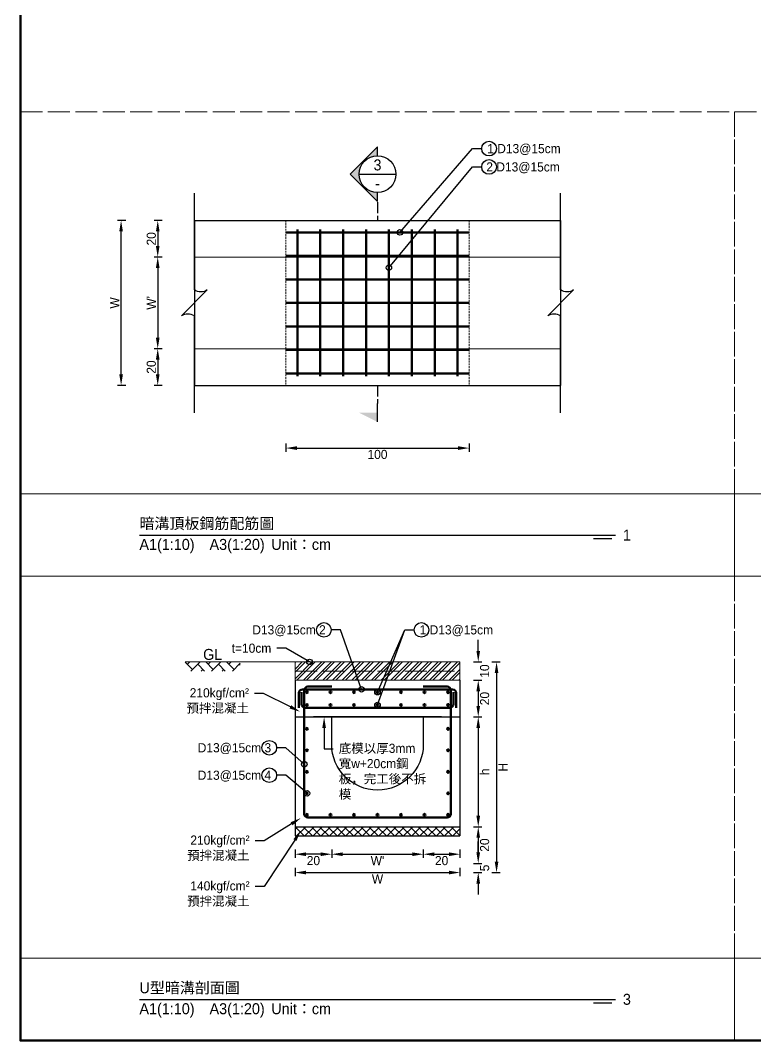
# Model space of a CAD drawing. Extents: x -3420 to 2030, y -3892 to 566.
# Drawn here: x -3420 to -3019, y -2528 to -1971 of the extents above; entities that cross this region are included whole.
import ezdxf
from ezdxf import colors
from ezdxf.entities.mleader import LeaderData, LeaderLine
from ezdxf.math import Vec2, Vec3

# ---------------------------------------------------------------- set-up
doc = ezdxf.new("R2010")
doc.units = 0
doc.header["$MEASUREMENT"] = 0
for name, pattern in [('ACAD_ISO02W100', [15, 12, -3]), ('DASHEDX2', [1.5, 1, -0.5]), ('HIDDEN', [0.375, 0.25, -0.125])]:
    doc.linetypes.add(name, pattern=pattern)
for name, color, linetype, lineweight in [('一、3.基本-變更', 1, 'Continuous', 50), ('二、1.繪圖-既有設施', 8, 'Continuous', 20), ('二、2.繪圖-施作項目', 181, 'Continuous', 30), ('二、4.繪圖-設計鋪面', 40, 'Continuous', 20), ('二、5.繪圖-鋼筋', 60, 'Continuous', 50), ('二、6.繪圖-其他施作項目', 35, 'Continuous', 30)]:
    doc.layers.add(name, color=color, linetype=linetype, lineweight=lineweight)
doc.layers.add('一、4.基本-隱藏', color=9, linetype='ACAD_ISO02W100', lineweight=20, plot=False)
doc.layers.add('三、3.文字-註解文字', color=2, linetype='Continuous')
doc.styles.add('次圖名(詳圖)', font='MS PGothic.ttf', dxfattribs={"height": 6})
doc.styles.add('註解文字(詳圖)', font='MS PGothic.ttf', dxfattribs={"height": 5})
doc.dimstyles.new('註解文字(詳圖)', dxfattribs={"dimtxt": 5, "dimasz": 6, "dimexe": 2, "dimexo": 5, "dimgap": 1, "dimtad": 2, "dimzin": 0, "dimdsep": 46, "dimtxsty": '註解文字(詳圖)', "dimcen": 0.1, "dimclrd": 144, "dimclre": 144, "dimclrt": 256, "dimadec": 0, "dimazin": 0, "dimtfac": 1, "dimtofl": 0, "dimtmove": 0, "dimatfit": 3, "dimfxlon": 1, "dimtolj": 1, "dimtzin": 0, "dimlwd": -1, "dimlwe": -1, "dimarcsym": 1})

# ---------------------------------------------------------------- blocks, each defined once
blk = doc.blocks.new('*D224')
at = {"layer": 'Defpoints', "color": 0, "transparency": 16777216}
for p in [(-3325.015, -2080.25), (-3345.015, -2100.25), (-3325.015, -2100.25)]:
    blk.add_point(p, dxfattribs=at)
at = {"layer": '三、3.文字-註解文字', "color": 144, "transparency": 16777216}
for p, q in [((-3342.515, -2080.25), (-3347.015, -2080.25)), ((-3345.015, -2086.25), (-3345.015, -2094.25)), ((-3342.515, -2100.25), (-3347.015, -2100.25))]:
    blk.add_line(p, q, dxfattribs=at)
for points in [[(-3346.015, -2086.25), (-3344.015, -2086.25), (-3345.015, -2080.25)], [(-3346.015, -2094.25), (-3344.015, -2094.25), (-3345.015, -2100.25)]]:
    blk.add_solid(points, dxfattribs=at)
at = {"layer": '三、3.文字-註解文字', "transparency": 16777216, "insert": (-3348.515, -2090.25), "char_height": 5, "attachment_point": 5, "rotation": 90, "style": '註解文字(詳圖)'}
blk.add_mtext('\\A1;20', dxfattribs=at)
blk = doc.blocks.new('*D225')
at = {"layer": 'Defpoints', "color": 0, "transparency": 16777216}
for p in [(-3325.015, -2100.25), (-3345.015, -2150.25), (-3325.015, -2150.25)]:
    blk.add_point(p, dxfattribs=at)
at = {"layer": '三、3.文字-註解文字', "color": 144, "transparency": 16777216}
for p, q in [((-3342.515, -2100.25), (-3347.015, -2100.25)), ((-3345.015, -2106.25), (-3345.015, -2144.25)), ((-3342.515, -2150.25), (-3347.015, -2150.25))]:
    blk.add_line(p, q, dxfattribs=at)
for points in [[(-3346.015, -2106.25), (-3344.015, -2106.25), (-3345.015, -2100.25)], [(-3346.015, -2144.25), (-3344.015, -2144.25), (-3345.015, -2150.25)]]:
    blk.add_solid(points, dxfattribs=at)
at = {"layer": '三、3.文字-註解文字', "transparency": 16777216, "insert": (-3348.515, -2125.25), "char_height": 5, "attachment_point": 5, "rotation": 90, "style": '註解文字(詳圖)'}
blk.add_mtext("\\A1;{\\fMS PGothic|b0|i0|c128|p34;W}'", dxfattribs=at)
blk = doc.blocks.new('*D226')
at = {"layer": 'Defpoints', "color": 0, "transparency": 16777216}
for p in [(-3325.015, -2150.25), (-3345.015, -2170.25), (-3325.015, -2170.25)]:
    blk.add_point(p, dxfattribs=at)
at = {"layer": '三、3.文字-註解文字', "color": 144, "transparency": 16777216}
for p, q in [((-3342.515, -2150.25), (-3347.015, -2150.25)), ((-3345.015, -2156.25), (-3345.015, -2164.25)), ((-3342.515, -2170.25), (-3347.015, -2170.25))]:
    blk.add_line(p, q, dxfattribs=at)
for points in [[(-3346.015, -2156.25), (-3344.015, -2156.25), (-3345.015, -2150.25)], [(-3346.015, -2164.25), (-3344.015, -2164.25), (-3345.015, -2170.25)]]:
    blk.add_solid(points, dxfattribs=at)
at = {"layer": '三、3.文字-註解文字', "transparency": 16777216, "insert": (-3348.515, -2160.25), "char_height": 5, "attachment_point": 5, "rotation": 90, "style": '註解文字(詳圖)'}
blk.add_mtext('\\A1;20', dxfattribs=at)
blk = doc.blocks.new('_Small')
at = {"color": 0, "linetype": 'ByBlock', "lineweight": -2}
blk.add_circle((0, 0), 0.25, dxfattribs=at)
blk = doc.blocks.new('*D227')
at = {"layer": 'Defpoints', "color": 0, "transparency": 16777216}
for p in [(-3275.015, -2170.25), (-3175.015, -2170.25), (-3175.015, -2204.5)]:
    blk.add_point(p, dxfattribs=at)
at = {"layer": '三、3.文字-註解文字', "color": 144, "transparency": 16777216}
for p, q in [((-3275.015, -2202), (-3275.015, -2206.5)), ((-3269.015, -2204.5), (-3181.015, -2204.5)), ((-3175.015, -2202), (-3175.015, -2206.5))]:
    blk.add_line(p, q, dxfattribs=at)
for points in [[(-3269.015, -2203.5), (-3269.015, -2205.5), (-3275.015, -2204.5)], [(-3181.015, -2203.5), (-3181.015, -2205.5), (-3175.015, -2204.5)]]:
    blk.add_solid(points, dxfattribs=at)
at = {"layer": '三、3.文字-註解文字', "transparency": 16777216, "insert": (-3225.015, -2208), "char_height": 5, "attachment_point": 5, "style": '註解文字(詳圖)'}
blk.add_mtext('\\A1;100', dxfattribs=at)
blk = doc.blocks.new('*D228')
at = {"layer": 'Defpoints', "color": 0, "transparency": 16777216}
for p in [(-3365.015, -2080.25), (-3325.015, -2080.25), (-3325.015, -2170.25)]:
    blk.add_point(p, dxfattribs=at)
at = {"layer": '三、3.文字-註解文字', "color": 144, "transparency": 16777216}
for p, q in [((-3362.515, -2080.25), (-3367.015, -2080.25)), ((-3365.015, -2164.25), (-3365.015, -2086.25)), ((-3362.515, -2170.25), (-3367.015, -2170.25))]:
    blk.add_line(p, q, dxfattribs=at)
for points in [[(-3366.015, -2086.25), (-3364.015, -2086.25), (-3365.015, -2080.25)], [(-3366.015, -2164.25), (-3364.015, -2164.25), (-3365.015, -2170.25)]]:
    blk.add_solid(points, dxfattribs=at)
at = {"layer": '三、3.文字-註解文字', "transparency": 16777216, "insert": (-3368.515, -2125.25), "char_height": 5, "attachment_point": 5, "rotation": 90, "style": '註解文字(詳圖)'}
blk.add_mtext('\\A1;W', dxfattribs=at)
blk = doc.blocks.new('*D229')
at = {"layer": 'Defpoints', "color": 0, "transparency": 16777216}
for p in [(-3180, -2321.25), (-3180, -2331.25), (-3170, -2331.25)]:
    blk.add_point(p, dxfattribs=at)
at = {"layer": '三、3.文字-註解文字', "color": 144, "transparency": 16777216}
for p, q in [((-3170, -2315.25), (-3170, -2309.25)), ((-3172.5, -2321.25), (-3168, -2321.25)), ((-3172.5, -2331.25), (-3168, -2331.25)), ((-3170, -2337.25), (-3170, -2343.25))]:
    blk.add_line(p, q, dxfattribs=at)
for points in [[(-3171, -2315.25), (-3169, -2315.25), (-3170, -2321.25)], [(-3171, -2337.25), (-3169, -2337.25), (-3170, -2331.25)]]:
    blk.add_solid(points, dxfattribs=at)
at = {"layer": '三、3.文字-註解文字', "transparency": 16777216, "insert": (-3166.5, -2326.25), "char_height": 5, "attachment_point": 5, "rotation": 90, "style": '註解文字(詳圖)'}
blk.add_mtext('\\A1;10', dxfattribs=at)
blk = doc.blocks.new('*D230')
at = {"layer": 'Defpoints', "color": 0, "transparency": 16777216}
for p in [(-3180, -2331.25), (-3180, -2351.25), (-3170, -2351.25)]:
    blk.add_point(p, dxfattribs=at)
at = {"layer": '三、3.文字-註解文字', "color": 144, "transparency": 16777216}
for p, q in [((-3172.5, -2331.25), (-3168, -2331.25)), ((-3170, -2337.25), (-3170, -2345.25)), ((-3172.5, -2351.25), (-3168, -2351.25))]:
    blk.add_line(p, q, dxfattribs=at)
for points in [[(-3171, -2337.25), (-3169, -2337.25), (-3170, -2331.25)], [(-3171, -2345.25), (-3169, -2345.25), (-3170, -2351.25)]]:
    blk.add_solid(points, dxfattribs=at)
at = {"layer": '三、3.文字-註解文字', "transparency": 16777216, "insert": (-3166.5, -2341.25), "char_height": 5, "attachment_point": 5, "rotation": 90, "style": '註解文字(詳圖)'}
blk.add_mtext('\\A1;20', dxfattribs=at)
blk = doc.blocks.new('*D231')
at = {"layer": 'Defpoints', "color": 0, "transparency": 16777216}
for p in [(-3180, -2351.25), (-3225, -2411.25), (-3170, -2411.25)]:
    blk.add_point(p, dxfattribs=at)
at = {"layer": '三、3.文字-註解文字', "color": 144, "transparency": 16777216}
for p, q in [((-3172.5, -2351.25), (-3168, -2351.25)), ((-3170, -2357.25), (-3170, -2405.25)), ((-3172.5, -2411.25), (-3168, -2411.25))]:
    blk.add_line(p, q, dxfattribs=at)
for points in [[(-3171, -2357.25), (-3169, -2357.25), (-3170, -2351.25)], [(-3171, -2405.25), (-3169, -2405.25), (-3170, -2411.25)]]:
    blk.add_solid(points, dxfattribs=at)
at = {"layer": '三、3.文字-註解文字', "transparency": 16777216, "insert": (-3166.5, -2381.25), "char_height": 5, "attachment_point": 5, "rotation": 90, "style": '註解文字(詳圖)'}
blk.add_mtext('\\A1;h', dxfattribs=at)
blk = doc.blocks.new('*D232')
at = {"layer": 'Defpoints', "color": 0, "transparency": 16777216}
for p in [(-3225, -2411.25), (-3180, -2431.25), (-3170, -2431.25)]:
    blk.add_point(p, dxfattribs=at)
at = {"layer": '三、3.文字-註解文字', "color": 144, "transparency": 16777216}
for p, q in [((-3172.5, -2411.25), (-3168, -2411.25)), ((-3170, -2417.25), (-3170, -2425.25)), ((-3172.5, -2431.25), (-3168, -2431.25))]:
    blk.add_line(p, q, dxfattribs=at)
for points in [[(-3171, -2417.25), (-3169, -2417.25), (-3170, -2411.25)], [(-3171, -2425.25), (-3169, -2425.25), (-3170, -2431.25)]]:
    blk.add_solid(points, dxfattribs=at)
at = {"layer": '三、3.文字-註解文字', "transparency": 16777216, "insert": (-3166.5, -2421.25), "char_height": 5, "attachment_point": 5, "rotation": 90, "style": '註解文字(詳圖)'}
blk.add_mtext('\\A1;20', dxfattribs=at)
blk = doc.blocks.new('*D233')
at = {"layer": 'Defpoints', "color": 0, "transparency": 16777216}
for p in [(-3180, -2431.25), (-3180, -2436.25), (-3170, -2436.25)]:
    blk.add_point(p, dxfattribs=at)
at = {"layer": '三、3.文字-註解文字', "color": 144, "transparency": 16777216}
for p, q in [((-3170, -2425.25), (-3170, -2419.25)), ((-3172.5, -2431.25), (-3168, -2431.25)), ((-3172.5, -2436.25), (-3168, -2436.25)), ((-3170, -2442.25), (-3170, -2448.25))]:
    blk.add_line(p, q, dxfattribs=at)
for points in [[(-3171, -2425.25), (-3169, -2425.25), (-3170, -2431.25)], [(-3171, -2442.25), (-3169, -2442.25), (-3170, -2436.25)]]:
    blk.add_solid(points, dxfattribs=at)
at = {"layer": '三、3.文字-註解文字', "transparency": 16777216, "insert": (-3166.5, -2433.75), "char_height": 5, "attachment_point": 5, "rotation": 90, "style": '註解文字(詳圖)'}
blk.add_mtext('\\A1;5', dxfattribs=at)
blk = doc.blocks.new('*D234')
at = {"layer": 'Defpoints', "color": 0, "transparency": 16777216}
for p in [(-3180, -2321.25), (-3180, -2436.25), (-3160, -2436.25)]:
    blk.add_point(p, dxfattribs=at)
at = {"layer": '三、3.文字-註解文字', "color": 144, "transparency": 16777216}
for p, q in [((-3162.5, -2321.25), (-3158, -2321.25)), ((-3160, -2327.25), (-3160, -2430.25)), ((-3162.5, -2436.25), (-3158, -2436.25))]:
    blk.add_line(p, q, dxfattribs=at)
for points in [[(-3161, -2327.25), (-3159, -2327.25), (-3160, -2321.25)], [(-3161, -2430.25), (-3159, -2430.25), (-3160, -2436.25)]]:
    blk.add_solid(points, dxfattribs=at)
at = {"layer": '三、3.文字-註解文字', "transparency": 16777216, "insert": (-3156.5, -2378.75), "char_height": 5, "attachment_point": 5, "rotation": 90, "style": '註解文字(詳圖)'}
blk.add_mtext('\\A1;H', dxfattribs=at)
blk = doc.blocks.new('*D220')
at = {"layer": 'Defpoints', "color": 0, "transparency": 16777216}
for p in [(-3270, -2351.25), (-3250, -2351.25), (-3270, -2426.25)]:
    blk.add_point(p, dxfattribs=at)
at = {"layer": '三、3.文字-註解文字', "color": 144, "transparency": 16777216}
for p, q in [((-3270, -2423.75), (-3270, -2428.25)), ((-3256, -2426.25), (-3264, -2426.25)), ((-3250, -2423.75), (-3250, -2428.25))]:
    blk.add_line(p, q, dxfattribs=at)
for points in [[(-3264, -2425.25), (-3264, -2427.25), (-3270, -2426.25)], [(-3256, -2425.25), (-3256, -2427.25), (-3250, -2426.25)]]:
    blk.add_solid(points, dxfattribs=at)
at = {"layer": '三、3.文字-註解文字', "transparency": 16777216, "insert": (-3260, -2429.75), "char_height": 5, "attachment_point": 5, "style": '註解文字(詳圖)'}
blk.add_mtext('\\A1;20', dxfattribs=at)
blk = doc.blocks.new('*D221')
at = {"layer": 'Defpoints', "color": 0, "transparency": 16777216}
for p in [(-3250, -2351.25), (-3200, -2351.25), (-3200, -2426.25)]:
    blk.add_point(p, dxfattribs=at)
at = {"layer": '三、3.文字-註解文字', "color": 144, "transparency": 16777216}
for p, q in [((-3250, -2423.75), (-3250, -2428.25)), ((-3244, -2426.25), (-3206, -2426.25)), ((-3200, -2423.75), (-3200, -2428.25))]:
    blk.add_line(p, q, dxfattribs=at)
for points in [[(-3244, -2425.25), (-3244, -2427.25), (-3250, -2426.25)], [(-3206, -2425.25), (-3206, -2427.25), (-3200, -2426.25)]]:
    blk.add_solid(points, dxfattribs=at)
at = {"layer": '三、3.文字-註解文字', "transparency": 16777216, "insert": (-3225, -2429.75), "char_height": 5, "attachment_point": 5, "style": '註解文字(詳圖)'}
blk.add_mtext("\\A1;W'", dxfattribs=at)
blk = doc.blocks.new('*D222')
at = {"layer": 'Defpoints', "color": 0, "transparency": 16777216}
for p in [(-3200, -2351.25), (-3180, -2351.25), (-3180, -2426.25)]:
    blk.add_point(p, dxfattribs=at)
at = {"layer": '三、3.文字-註解文字', "color": 144, "transparency": 16777216}
for p, q in [((-3200, -2423.75), (-3200, -2428.25)), ((-3194, -2426.25), (-3186, -2426.25)), ((-3180, -2423.75), (-3180, -2428.25))]:
    blk.add_line(p, q, dxfattribs=at)
for points in [[(-3194, -2425.25), (-3194, -2427.25), (-3200, -2426.25)], [(-3186, -2425.25), (-3186, -2427.25), (-3180, -2426.25)]]:
    blk.add_solid(points, dxfattribs=at)
at = {"layer": '三、3.文字-註解文字', "transparency": 16777216, "insert": (-3190, -2429.75), "char_height": 5, "attachment_point": 5, "style": '註解文字(詳圖)'}
blk.add_mtext('\\A1;20', dxfattribs=at)
blk = doc.blocks.new('*D223')
at = {"layer": 'Defpoints', "color": 0, "transparency": 16777216}
for p in [(-3270, -2416.25), (-3180, -2416.25), (-3180, -2436.25)]:
    blk.add_point(p, dxfattribs=at)
at = {"layer": '三、3.文字-註解文字', "color": 144, "transparency": 16777216}
for p, q in [((-3270, -2433.75), (-3270, -2438.25)), ((-3180, -2433.75), (-3180, -2438.25)), ((-3264, -2436.25), (-3186, -2436.25))]:
    blk.add_line(p, q, dxfattribs=at)
for points in [[(-3264, -2435.25), (-3264, -2437.25), (-3270, -2436.25)], [(-3186, -2435.25), (-3186, -2437.25), (-3180, -2436.25)]]:
    blk.add_solid(points, dxfattribs=at)
at = {"layer": '三、3.文字-註解文字', "transparency": 16777216, "insert": (-3225, -2439.75), "char_height": 5, "attachment_point": 5, "style": '註解文字(詳圖)'}
blk.add_mtext('\\A1;W', dxfattribs=at)

msp = doc.modelspace()

# ---------------------------------------------------------------- hatches: boundary and pattern name
at = {"layer": '三、3.文字-註解文字'}
h = msp.add_hatch(color=256, dxfattribs=at)
h.dxf.hatch_style = 1
h.paths.add_polyline_path([(-3225.015, -2039.943), (-3240.015, -2054.943), (-3225.015, -2069.943), (-3225.015, -2064.943, -0.4142136), (-3235.015, -2054.943, -0.4142136), (-3225.015, -2044.943)])
h = msp.add_hatch(color=256, dxfattribs=at)
h.dxf.hatch_style = 1
h.paths.add_polyline_path([(-3235.015, -2185.25), (-3225.015, -2190.25), (-3225.015, -2185.25)])
at = {"layer": '二、2.繪圖-施作項目'}
h = msp.add_hatch(dxfattribs=at)
h.set_pattern_fill('ANSI37', color=256)
h.set_pattern_definition([(45, (-2431.9625, -2077.4498), (-2.245064, 2.245064), []), (135, (-2431.9625, -2077.4498), (-2.245064, -2.245064), [])])
h.paths.add_polyline_path([(-3180, -2416.25), (-3180, -2411.25), (-3270, -2411.25), (-3270, -2416.25)])
at = {"layer": '二、4.繪圖-設計鋪面'}
h = msp.add_hatch(dxfattribs=at)
h.set_pattern_fill('AR-HBONE', color=256)
h.set_pattern_definition([(45, (-2650, -2051), (0, 5.656854), [12, -4]), (135, (-2647.1716, -2048.1716), (4e-16, 5.656854), [12, -4])])
h.paths.add_polyline_path([(-3300, -2321.25), (-3330, -2321.25), (-3330, -2326.25), (-3300, -2326.25)])
h = msp.add_hatch(dxfattribs=at)
h.set_pattern_fill('ANSI32', color=256, scale=10)
h.set_pattern_definition([(45, (-5399.2814, -2078.5645), (-2.6516504, 2.6516504), []), (45, (-5397.5136, -2078.5645), (-2.6516504, 2.6516504), [])])
h.paths.add_polyline_path([(-3180, -2321.25), (-3270, -2321.25), (-3270, -2326.25), (-3180, -2326.25)])
h.paths.add_polyline_path([(-3180, -2326.25), (-3270, -2326.25), (-3270, -2331.25), (-3180, -2331.25)])
at = {"layer": '二、5.繪圖-鋼筋'}
h = msp.add_hatch(color=256, dxfattribs=at)
h.dxf.hatch_style = 1
h.paths.add_polyline_path([(-3263, -2337.75, 1), (-3264, -2337.75, 1)])
h = msp.add_hatch(color=256, dxfattribs=at)
h.dxf.hatch_style = 1
h.paths.add_polyline_path([(-3250.17, -2337.75, 1), (-3251.17, -2337.75, 1)])
h = msp.add_hatch(color=256, dxfattribs=at)
h.dxf.hatch_style = 1
h.paths.add_polyline_path([(-3237.34, -2337.75, 1), (-3238.34, -2337.75, 1)])
h = msp.add_hatch(color=256, dxfattribs=at)
h.dxf.hatch_style = 1
h.paths.add_polyline_path([(-3224.5, -2337.75, 1), (-3225.5, -2337.75, 1)])
h = msp.add_hatch(color=256, dxfattribs=at)
h.dxf.hatch_style = 1
h.paths.add_polyline_path([(-3211.68, -2337.75, 1), (-3212.68, -2337.75, 1)])
h = msp.add_hatch(color=256, dxfattribs=at)
h.dxf.hatch_style = 1
h.paths.add_polyline_path([(-3198.85, -2337.75, 1), (-3199.85, -2337.75, 1)])
h = msp.add_hatch(color=256, dxfattribs=at)
h.dxf.hatch_style = 1
h.paths.add_polyline_path([(-3186, -2337.75, 1), (-3187, -2337.75, 1)])
h = msp.add_hatch(color=256, dxfattribs=at)
h.dxf.hatch_style = 1
h.paths.add_polyline_path([(-3263, -2344.75, 1), (-3264, -2344.75, 1)])
h = msp.add_hatch(color=256, dxfattribs=at)
h.dxf.hatch_style = 1
h.paths.add_polyline_path([(-3250.17, -2344.75, 1), (-3251.17, -2344.75, 1)])
h = msp.add_hatch(color=256, dxfattribs=at)
h.dxf.hatch_style = 1
h.paths.add_polyline_path([(-3237.34, -2344.75, 1), (-3238.34, -2344.75, 1)])
h = msp.add_hatch(color=256, dxfattribs=at)
h.dxf.hatch_style = 1
h.paths.add_polyline_path([(-3224.5, -2344.75, 1), (-3225.5, -2344.75, 1)])
h = msp.add_hatch(color=256, dxfattribs=at)
h.dxf.hatch_style = 1
h.paths.add_polyline_path([(-3211.68, -2344.75, 1), (-3212.68, -2344.75, 1)])
h = msp.add_hatch(color=256, dxfattribs=at)
h.dxf.hatch_style = 1
h.paths.add_polyline_path([(-3198.85, -2344.75, 1), (-3199.85, -2344.75, 1)])
h = msp.add_hatch(color=256, dxfattribs=at)
h.dxf.hatch_style = 1
h.paths.add_polyline_path([(-3186, -2344.75, 1), (-3187, -2344.75, 1)])
h = msp.add_hatch(color=256, dxfattribs=at)
h.dxf.hatch_style = 1
h.paths.add_polyline_path([(-3263, -2357.75, 1), (-3264, -2357.75, 1)])
h = msp.add_hatch(color=256, dxfattribs=at)
h.dxf.hatch_style = 1
h.paths.add_polyline_path([(-3186, -2357.75, 1), (-3187, -2357.75, 1)])
h = msp.add_hatch(color=256, dxfattribs=at)
h.dxf.hatch_style = 1
h.paths.add_polyline_path([(-3263, -2369.5, 1), (-3264, -2369.5, 1)])
h = msp.add_hatch(color=256, dxfattribs=at)
h.dxf.hatch_style = 1
h.paths.add_polyline_path([(-3186, -2369.5, 1), (-3187, -2369.5, 1)])
h = msp.add_hatch(color=256, dxfattribs=at)
h.dxf.hatch_style = 1
h.paths.add_polyline_path([(-3263, -2381.25, 1), (-3264, -2381.25, 1)])
h = msp.add_hatch(color=256, dxfattribs=at)
h.dxf.hatch_style = 1
h.paths.add_polyline_path([(-3186, -2381.25, 1), (-3187, -2381.25, 1)])
h = msp.add_hatch(color=256, dxfattribs=at)
h.dxf.hatch_style = 1
h.paths.add_polyline_path([(-3263, -2393, 1), (-3264, -2393, 1)])
h = msp.add_hatch(color=256, dxfattribs=at)
h.dxf.hatch_style = 1
h.paths.add_polyline_path([(-3186, -2393, 1), (-3187, -2393, 1)])
h = msp.add_hatch(color=256, dxfattribs=at)
h.dxf.hatch_style = 1
h.paths.add_polyline_path([(-3263, -2404.75, 1), (-3264, -2404.75, 1)])
h = msp.add_hatch(color=256, dxfattribs=at)
h.dxf.hatch_style = 1
h.paths.add_polyline_path([(-3250.17, -2404.75, 1), (-3251.17, -2404.75, 1)])
h = msp.add_hatch(color=256, dxfattribs=at)
h.dxf.hatch_style = 1
h.paths.add_polyline_path([(-3237.34, -2404.75, 1), (-3238.34, -2404.75, 1)])
h = msp.add_hatch(color=256, dxfattribs=at)
h.dxf.hatch_style = 1
h.paths.add_polyline_path([(-3224.5, -2404.75, 1), (-3225.5, -2404.75, 1)])
h = msp.add_hatch(color=256, dxfattribs=at)
h.dxf.hatch_style = 1
h.paths.add_polyline_path([(-3211.68, -2404.75, 1), (-3212.68, -2404.75, 1)])
h = msp.add_hatch(color=256, dxfattribs=at)
h.dxf.hatch_style = 1
h.paths.add_polyline_path([(-3198.85, -2404.75, 1), (-3199.85, -2404.75, 1)])
h = msp.add_hatch(color=256, dxfattribs=at)
h.dxf.hatch_style = 1
h.paths.add_polyline_path([(-3186, -2404.75, 1), (-3187, -2404.75, 1)])

# ---------------------------------------------------------------- linework, layer by layer
at = {"layer": '一、3.基本-變更'}
msp.add_lwpolyline([(-3420, -1414), (0, -1414), (0, -2528), (-3420, -2528)], close=True, dxfattribs=at)
at = {"layer": '一、4.基本-隱藏'}
for points in [[(-3420, -2021), (-2640, -2021), (-2640, -2528), (-3420, -2528)], [(-3420, -2021), (-3030, -2021), (-3030, -2229.5), (-3420, -2229.5)], [(-3030, -2021), (-2730, -2021), (-2730, -2229.5), (-3030, -2229.5)], [(-3420, -2229.5), (-3030, -2229.5), (-3030, -2274.5), (-3420, -2274.5)], [(-3030, -2229.5), (-2730, -2229.5), (-2730, -2274.5), (-3030, -2274.5)], [(-3420, -2274.5), (-3030, -2274.5), (-3030, -2483), (-3420, -2483)], [(-3030, -2274.5), (-2730, -2274.5), (-2730, -2483), (-3030, -2483)], [(-3420, -2483), (-3030, -2483), (-3030, -2528), (-3420, -2528)], [(-3030, -2483), (-2730, -2483), (-2730, -2528), (-3030, -2528)]]:
    msp.add_lwpolyline(points, close=True, dxfattribs=at)
msp.add_lwpolyline([(-3420, -2528), (-2640, -2528)], dxfattribs=at)
at = {"layer": '三、3.文字-註解文字'}
for points in [[(-3225.015, -2044.943), (-3225.015, -2039.943), (-3240.015, -2054.943), (-3225.015, -2069.943), (-3225.015, -2064.943)], [(-3235.015, -2054.943), (-3215.015, -2054.943)], [(-3225.015, -2190.25), (-3225.015, -2180.25)], [(-3355, -2252), (-3095, -2252)], [(-3097, -2254), (-3107, -2254)], [(-3355, -2505.5), (-3095, -2505.5)], [(-3097, -2507.5), (-3107, -2507.5)]]:
    msp.add_lwpolyline(points, dxfattribs=at)
for points in [[(-3325.015, -2185.25), (-3325.015, -2132.321, 0.2828427), (-3332.086, -2132.321), (-3317.944, -2118.179, -0.2828427), (-3325.015, -2118.179), (-3325.015, -2065.25)], [(-3125.015, -2185.25), (-3125.015, -2132.321, 0.2828427), (-3132.086, -2132.321), (-3117.944, -2118.179, -0.2828427), (-3125.015, -2118.179), (-3125.015, -2065.25)]]:
    msp.add_lwpolyline(points, format="xyb", dxfattribs=at)
at = {"layer": '三、3.文字-註解文字', "linetype": 'ACAD_ISO02W100', "ltscale": 0.5}
for points in [[(-3225.015, -2070.25), (-3225.015, -2080.25)], [(-3225.015, -2170.25), (-3225.015, -2180.25)]]:
    msp.add_lwpolyline(points, dxfattribs=at)
at = {"layer": '三、3.文字-註解文字'}
for centre, radius in [((-3164.085, -2041), 4), ((-3225.015, -2054.943), 10), ((-3164.085, -2051), 4), ((-3254.282, -2303.75), 4), ((-3201, -2303.75), 4), ((-3284.082, -2368.125), 4), ((-3284.082, -2383.125), 4)]:
    msp.add_circle(centre, radius, dxfattribs=at)
at = {"layer": '二、1.繪圖-既有設施', "linetype": 'DASHEDX2'}
for points in [[(-3275.015, -2080.25), (-3275.015, -2170.25)], [(-3175.015, -2080.25), (-3175.015, -2170.25)]]:
    msp.add_lwpolyline(points, dxfattribs=at)
at = {"layer": '二、1.繪圖-既有設施', "linetype": 'HIDDEN'}
for points in [[(-3325.015, -2100.25), (-3125.015, -2100.25)], [(-3325.015, -2150.25), (-3125.015, -2150.25)]]:
    msp.add_lwpolyline(points, dxfattribs=at)
at = {"layer": '二、2.繪圖-施作項目'}
for points in [[(-3325.015, -2080.25), (-3125.015, -2080.25)], [(-3325.015, -2080.25), (-3325.015, -2170.25)], [(-3125.015, -2080.25), (-3125.015, -2170.25)], [(-3325.015, -2170.25), (-3125.015, -2170.25)], [(-3270, -2331.25), (-3270, -2351.25)], [(-3180, -2331.25), (-3180, -2351.25)], [(-3270, -2351.25), (-3180, -2351.25)], [(-3270, -2351.25), (-3180, -2351.25)], [(-3270, -2351.25), (-3270, -2416.25)], [(-3180, -2351.25), (-3180, -2416.25)], [(-3270, -2411.25), (-3180, -2411.25)], [(-3270, -2416.25), (-3180, -2416.25)]]:
    msp.add_lwpolyline(points, dxfattribs=at)
msp.add_lwpolyline([(-3200, -2351.25), (-3200, -2366.25, -1), (-3250, -2366.25), (-3250, -2351.25)], format="xyb", dxfattribs=at)
at = {"layer": '二、4.繪圖-設計鋪面'}
for points in [[(-3270, -2321.25), (-3330, -2321.25)], [(-3270, -2321.25), (-3180, -2321.25)], [(-3270, -2321.25), (-3270, -2331.25)], [(-3180, -2321.25), (-3180, -2331.25)], [(-3270, -2331.25), (-3180, -2331.25)]]:
    msp.add_lwpolyline(points, dxfattribs=at)
at = {"layer": '二、4.繪圖-設計鋪面', "linetype": 'ACAD_ISO02W100'}
msp.add_lwpolyline([(-3270, -2326.25), (-3180, -2326.25)], dxfattribs=at)
at = {"layer": '二、5.繪圖-鋼筋'}
for points in [[(-3275.015, -2086.75), (-3175.015, -2086.75)], [(-3268.78, -2085.25), (-3268.78, -2165.25)], [(-3256.28, -2085.25), (-3256.28, -2165.25)], [(-3243.78, -2085.25), (-3243.78, -2165.25)], [(-3231.28, -2085.25), (-3231.28, -2165.25)], [(-3218.78, -2085.25), (-3218.78, -2165.25)], [(-3206.28, -2085.25), (-3206.28, -2165.25)], [(-3193.78, -2085.25), (-3193.78, -2165.25)], [(-3181.28, -2085.25), (-3181.28, -2165.25)], [(-3275.015, -2099.6), (-3175.015, -2099.6)], [(-3275.015, -2112.43), (-3175.015, -2112.43)], [(-3275.015, -2125.26), (-3175.015, -2125.26)], [(-3275.015, -2138.09), (-3175.015, -2138.09)], [(-3275.015, -2150.92), (-3175.015, -2150.92)], [(-3275.015, -2163.75), (-3175.015, -2163.75)]]:
    msp.add_lwpolyline(points, dxfattribs=at)
for points in [[(-3268, -2346.25), (-3268, -2338.25, -0.4142136), (-3266, -2336.25), (-3184, -2336.25, -0.4142136), (-3182, -2338.25), (-3182, -2346.25)], [(-3266.5, -2337.75), (-3266.5, -2344.25, 0.4142136), (-3264.5, -2346.25), (-3185.5, -2346.25, 0.4142136), (-3183.5, -2344.25), (-3183.5, -2337.75)], [(-3265, -2351.25), (-3265, -2336.75, -0.4142136), (-3263, -2334.75), (-3250, -2334.75)], [(-3200, -2334.75), (-3187, -2334.75, -0.4142136), (-3185, -2336.75), (-3185, -2351.25)], [(-3185, -2351.25), (-3185, -2404.25, -0.4142136), (-3187, -2406.25), (-3263, -2406.25, -0.4142136), (-3265, -2404.25), (-3265, -2351.25)]]:
    msp.add_lwpolyline(points, format="xyb", dxfattribs=at)
for centre in [(-3263.5, -2337.75), (-3250.67, -2337.75), (-3237.84, -2337.75), (-3225, -2337.75), (-3212.18, -2337.75), (-3199.35, -2337.75), (-3186.5, -2337.75), (-3263.5, -2344.75), (-3250.67, -2344.75), (-3237.84, -2344.75), (-3225, -2344.75), (-3212.18, -2344.75), (-3199.35, -2344.75), (-3186.5, -2344.75), (-3263.5, -2357.75), (-3186.5, -2357.75), (-3263.5, -2369.5), (-3186.5, -2369.5), (-3263.5, -2381.25), (-3186.5, -2381.25), (-3263.5, -2393), (-3186.5, -2393), (-3263.5, -2404.75), (-3250.67, -2404.75), (-3237.84, -2404.75), (-3225, -2404.75), (-3212.18, -2404.75), (-3199.35, -2404.75), (-3186.5, -2404.75)]:
    msp.add_circle(centre, 0.5, dxfattribs=at)
at = {"layer": '二、6.繪圖-其他施作項目', "const_width": 1}
msp.add_lwpolyline([(-3260, -2351.25), (-3190, -2351.25)], dxfattribs=at)

# ---------------------------------------------------------------- texts
at = {"layer": '三、3.文字-註解文字', "char_height": 6}
for s, width, gutter_width, insert, attachment_point, style in [('3', 6.60394, 25, (-3225.015, -2049.943), 5, '註解文字(詳圖)'), ('-', 6.60394, 25, (-3225.015, -2059.943), 5, '註解文字(詳圖)'), ('暗{\\fMS PGothic|b0|i0|c128|p34;溝頂板鋼筋配筋圖}', 80.77209, 15, (-3355, -2246), 4, '次圖名(詳圖)'), ('1', 3, 15, (-3091, -2252), 4, '次圖名(詳圖)'), ('A1(1:10)\u3000A3(1:20){\\fMS PGothic|b0|i0|c128|p34;^IUnit：cm}', 136.03259, 15, (-3355, -2258), 4, '次圖名(詳圖)'), ('U型{\\fMS PGothic|b0|i0|c128|p34;暗溝剖面圖}', 134.12151, 15, (-3355, -2499.5), 4, '次圖名(詳圖)'), ('3', 3, 15, (-3091, -2505.5), 4, '次圖名(詳圖)'), ('A1(1:10)\u3000A3(1:20){\\fMS PGothic|b0|i0|c128|p34;^IUnit：cm}', 136.03259, 15, (-3355, -2511.5), 4, '次圖名(詳圖)')]:
    msp.add_mtext_dynamic_manual_height_columns(s, width=width, gutter_width=gutter_width, heights=[0], dxfattribs=dict(at, insert=insert, attachment_point=attachment_point, style=style))
at = {"layer": '二、4.繪圖-設計鋪面', "insert": (-3315, -2320.25), "char_height": 6, "attachment_point": 8, "style": '註解文字(詳圖)'}
msp.add_mtext_dynamic_manual_height_columns('{\\fMS PGothic|b0|i0|c128|p34;GL}', width=10.17412, gutter_width=30, heights=[0], dxfattribs=at)

# ---------------------------------------------------------------- dimensions: what is measured, and where the dimension line sits
at = {"layer": '三、3.文字-註解文字'}
for base, p1, p2, text, picture, middle in [((-3365.015, -2080.25), (-3325.015, -2170.25), (-3325.015, -2080.25), 'W', '*D228', (-3368.515, -2125.25)), ((-3345.015, -2100.25), (-3325.015, -2080.25), (-3325.015, -2100.25), '20', '*D224', (-3348.515, -2090.25)), ((-3345.015, -2150.25), (-3325.015, -2100.25), (-3325.015, -2150.25), "{\\fMS PGothic|b0|i0|c128|p34;W}'", '*D225', (-3348.515, -2125.25)), ((-3345.015, -2170.25), (-3325.015, -2150.25), (-3325.015, -2170.25), '20', '*D226', (-3348.515, -2160.25)), ((-3170, -2331.25), (-3180, -2321.25), (-3180, -2331.25), '10', '*D229', (-3166.5, -2326.25)), ((-3160, -2436.25), (-3180, -2321.25), (-3180, -2436.25), 'H', '*D234', (-3156.5, -2378.75)), ((-3170, -2351.25), (-3180, -2331.25), (-3180, -2351.25), '20', '*D230', (-3166.5, -2341.25)), ((-3170, -2411.25), (-3180, -2351.25), (-3225, -2411.25), 'h', '*D231', (-3166.5, -2381.25)), ((-3170, -2431.25), (-3225, -2411.25), (-3180, -2431.25), '20', '*D232', (-3166.5, -2421.25)), ((-3170, -2436.25), (-3180, -2431.25), (-3180, -2436.25), '5', '*D233', (-3166.5, -2433.75))]:
    dim = msp.add_linear_dim(base=base, p1=p1, p2=p2, angle=90, text=text, dimstyle='註解文字(詳圖)', dxfattribs=at)
    dim.commit()
    dim.dimension.update_dxf_attribs({"geometry": picture, "text_midpoint": middle})
for base, p1, p2, text, picture, middle in [((-3175.015, -2204.5), (-3275.015, -2170.25), (-3175.015, -2170.25), '100', '*D227', (-3225.015, -2208)), ((-3270, -2426.25), (-3250, -2351.25), (-3270, -2351.25), '20', '*D220', (-3260, -2429.75)), ((-3200, -2426.25), (-3250, -2351.25), (-3200, -2351.25), "W'", '*D221', (-3225, -2429.75)), ((-3180, -2426.25), (-3200, -2351.25), (-3180, -2351.25), '20', '*D222', (-3190, -2429.75)), ((-3180, -2436.25), (-3270, -2416.25), (-3180, -2416.25), 'W', '*D223', (-3225, -2439.75))]:
    dim = msp.add_linear_dim(base=base, p1=p1, p2=p2, text=text, dimstyle='註解文字(詳圖)', dxfattribs=at)
    dim.commit()
    dim.dimension.update_dxf_attribs({"geometry": picture, "text_midpoint": middle})

# ---------------------------------------------------------------- leaders
ml = msp.add_multileader_mtext('Standard', dxfattribs=at)
ml.set_content('{\\fMS PGothic|b0|i0|c128|p34;1 }D13@15cm', color=256, style='註解文字(詳圖)')
ml.set_leader_properties(color=144, linetype='ByLayer', lineweight=-1)
ml.set_arrow_properties(name='SMALL')
ml.build(insert=Vec2(0, 0))
ml.multileader.update_dxf_attribs({"dogleg_length": 5, "arrow_head_size": 6})
ctx = ml.context
ctx.base_point, ctx.char_height, ctx.arrow_head_size, ctx.landing_gap_size, ctx.plane_origin = Vec3(-3168.085, -2041), 5, 6, 3, Vec3(-3210.71, -2088.835)
notes = []
notes.append((ctx, [(0, (1, 1, 0), (-3173.085, -2041), (1, 0), 5, [(0, [(-3212.743, -2086.75)], 0, [])])]))
ctx.mtext.insert, ctx.mtext.flow_direction = Vec3(-3165.085, -2038.486), 5
ml = msp.add_multileader_mtext('Standard', dxfattribs=at)
ml.set_content('{\\fMS PGothic|b0|i0|c128|p34;2 }D13@15cm', color=256, style='註解文字(詳圖)')
ml.set_leader_properties(color=144, linetype='ByLayer', lineweight=-1)
ml.set_arrow_properties(name='SMALL')
ml.build(insert=Vec2(0, 0))
ml.multileader.update_dxf_attribs({"dogleg_length": 5, "arrow_head_size": 6})
ctx = ml.context
ctx.base_point, ctx.char_height, ctx.arrow_head_size, ctx.landing_gap_size, ctx.plane_origin = Vec3(-3168.085, -2051), 5, 6, 2.5, Vec3(-3210.71, -2098.835)
notes.append((ctx, [(0, (1, 1, 0), (-3173.085, -2051), (1, 0), 5, [(0, [(-3218.78, -2106.015)], 0, [])])]))
ctx.mtext.insert, ctx.mtext.flow_direction = Vec3(-3165.585, -2048.486), 5
ml = msp.add_multileader_mtext('Standard', dxfattribs=at)
ml.set_content('{\\fMS PGothic|b0|i0|c128|p34;D13@15cm }2', color=256, style='註解文字(詳圖)')
ml.set_leader_properties(color=144, linetype='ByLayer', lineweight=-1)
ml.set_arrow_properties(name='SMALL')
ml.build(insert=Vec2(0, 0))
ml.multileader.update_dxf_attribs({"dogleg_length": 5, "arrow_head_size": 6})
ctx = ml.context
ctx.base_point, ctx.char_height, ctx.arrow_head_size, ctx.landing_gap_size, ctx.plane_origin = Vec3(-3294.378, -2303.75), 5, 6, 3, Vec3(-3344.213, -2351.585)
ctx.text_align_type = 2
notes.append((ctx, [(1, (1, 1, 0), (-3245.282, -2303.75), (-1, 0), 5, [(0, [(-3233.7, -2336.25)], 0, [])])]))
ctx.mtext.insert, ctx.mtext.alignment, ctx.mtext.flow_direction = Vec3(-3253.282, -2301.236), 3, 5
ml = msp.add_multileader_mtext('Standard', dxfattribs=at)
ml.set_content('{\\fMS PGothic|b0|i0|c128|p34;1 }D13@15cm', color=256, style='註解文字(詳圖)')
ml.set_leader_properties(color=144, linetype='ByLayer', lineweight=-1)
ml.set_arrow_properties(name='SMALL')
ml.build(insert=Vec2(0, 0))
ml.multileader.update_dxf_attribs({"dogleg_length": 5, "arrow_head_size": 6})
ctx = ml.context
ctx.base_point, ctx.char_height, ctx.arrow_head_size, ctx.landing_gap_size, ctx.plane_origin = Vec3(-3205, -2303.75), 5, 6, 3, Vec3(-3247.625, -2351.585)
notes.append((ctx, [(0, (1, 1, 0), (-3210, -2303.75), (1, 0), 5, [(0, [(-3225, -2337.75)], 0, [])])]))
ctx.mtext.insert, ctx.mtext.flow_direction = Vec3(-3202, -2301.236), 5
ml = msp.add_multileader_mtext('Standard', dxfattribs=at)
ml.set_content(' ', color=256, style='註解文字(詳圖)')
ml.set_leader_properties(color=144, linetype='ByLayer', lineweight=-1)
ml.set_arrow_properties(name='SMALL')
ml.build(insert=Vec2(0, 0))
ml.multileader.update_dxf_attribs({"dogleg_length": 5, "arrow_head_size": 6})
ctx = ml.context
ctx.base_point, ctx.char_height, ctx.arrow_head_size, ctx.landing_gap_size, ctx.plane_origin = Vec3(-3205, -2303.75), 5, 6, 3, Vec3(-3247.625, -2361.585)
notes.append((ctx, [(0, (1, 1, 0), (-3210, -2303.75), (1, 0), 5, [(0, [(-3225, -2344.75)], 0, [])])]))
ctx.mtext.insert, ctx.mtext.flow_direction = Vec3(-3202, -2301.25), 5
ml = msp.add_multileader_mtext('Standard', dxfattribs=at)
ml.set_content('{\\fMS PGothic|b0|i0|c128|p34;t=}10{\\fMS PGothic|b0|i0|c128|p34;cm}', color=256, style='註解文字(詳圖)')
ml.set_leader_properties(color=144, linetype='ByLayer', lineweight=-1)
ml.set_arrow_properties(name='SMALL')
ml.build(insert=Vec2(0, 0))
ml.multileader.update_dxf_attribs({"dogleg_length": 5, "arrow_head_size": 6})
ctx = ml.context
ctx.base_point, ctx.char_height, ctx.arrow_head_size, ctx.landing_gap_size, ctx.plane_origin = Vec3(-3308.017, -2313.75), 5, 6, 3, Vec3(-3372.637, -2340.085)
ctx.text_align_type = 2
notes.append((ctx, [(1, (1, 1, 0), (-3275, -2313.75), (-1, 0), 5, [(0, [(-3262.124, -2321.25)], 0, [])])]))
ctx.mtext.insert, ctx.mtext.alignment, ctx.mtext.flow_direction = Vec3(-3283, -2311.25), 3, 5
ml = msp.add_multileader_mtext('Standard', dxfattribs=at)
ml.set_content('{\\fMS PGothic|b0|i0|c128|p34;210kgf/cm²}\\P預拌{\\fMS PGothic|b0|i0|c128|p34;混凝土}', color=256, style='註解文字(詳圖)')
ml.set_leader_properties(color=144, linetype='ByLayer', lineweight=-1)
ml.build(insert=Vec2(0, 0))
ml.multileader.update_dxf_attribs({"dogleg_length": 5, "arrow_head_size": 6})
ctx = ml.context
ctx.base_point, ctx.char_height, ctx.arrow_head_size, ctx.landing_gap_size, ctx.plane_origin = Vec3(-3333.597, -2338.487), 5, 6, 3, Vec3(-3267.199, -2348.487)
ctx.text_align_type = 2
notes.append((ctx, [(0, (1, 1, 0), (-3287.199, -2338.487), (-1, 0), 5, [(0, [(-3267.199, -2348.487)], 0, [])])]))
ctx.mtext.insert, ctx.mtext.alignment, ctx.mtext.flow_direction = Vec3(-3295.199, -2335.618), 3, 5
ml = msp.add_multileader_mtext('Standard', dxfattribs=at)
ml.set_content('{\\fMS PGothic|b0|i0|c128|p34;底模以厚3mm寬w+20cm鋼板，完工後不拆模}', color=256, style='註解文字(詳圖)')
ml.set_leader_properties(color=144, linetype='ByLayer', lineweight=-1)
ml.build(insert=Vec2(0, 0))
ml.multileader.update_dxf_attribs({"dogleg_length": 5, "arrow_head_size": 6})
ctx = ml.context
ctx.base_point, ctx.char_height, ctx.arrow_head_size, ctx.landing_gap_size, ctx.plane_origin = Vec3(-3249.159, -2368.765), 5, 6, 3, Vec3(-3240.657, -2351.25)
notes.append((ctx, [(0, (1, 1, 0), (-3254.159, -2368.765), (1, 0), 5, [(0, [(-3254.159, -2351.25)], 0, [])])]))
ctx.mtext.insert, ctx.mtext.width, ctx.mtext.flow_direction = Vec3(-3246.159, -2365.924), 48.12698, 5
ml = msp.add_multileader_mtext('Standard', dxfattribs=at)
ml.set_content('{\\fMS PGothic|b0|i0|c128|p34;D13@15cm }3', color=256, style='註解文字(詳圖)')
ml.set_leader_properties(color=144, linetype='ByLayer', lineweight=-1)
ml.set_arrow_properties(name='SMALL')
ml.build(insert=Vec2(0, 0))
ml.multileader.update_dxf_attribs({"dogleg_length": 5, "arrow_head_size": 6})
ctx = ml.context
ctx.base_point, ctx.char_height, ctx.arrow_head_size, ctx.landing_gap_size, ctx.plane_origin = Vec3(-3324.178, -2368.125), 5, 6, 3, Vec3(-3374.013, -2415.96)
ctx.text_align_type = 2
notes.append((ctx, [(1, (1, 1, 0), (-3275.082, -2368.125), (-1, 0), 5, [(0, [(-3265, -2377.09)], 0, [])])]))
ctx.mtext.insert, ctx.mtext.alignment, ctx.mtext.flow_direction = Vec3(-3283.082, -2365.611), 3, 5
ml = msp.add_multileader_mtext('Standard', dxfattribs=at)
ml.set_content('{\\fMS PGothic|b0|i0|c128|p34;D13@15cm }4', color=256, style='註解文字(詳圖)')
ml.set_leader_properties(color=144, linetype='ByLayer', lineweight=-1)
ml.set_arrow_properties(name='SMALL')
ml.build(insert=Vec2(0, 0))
ml.multileader.update_dxf_attribs({"dogleg_length": 5, "arrow_head_size": 6})
ctx = ml.context
ctx.base_point, ctx.char_height, ctx.arrow_head_size, ctx.landing_gap_size, ctx.plane_origin = Vec3(-3324.32, -2383.125), 5, 6, 3, Vec3(-3374.013, -2430.96)
ctx.text_align_type = 2
notes.append((ctx, [(1, (1, 1, 0), (-3275.082, -2383.125), (-1, 0), 5, [(0, [(-3263.5, -2393)], 0, [])])]))
ctx.mtext.insert, ctx.mtext.alignment, ctx.mtext.flow_direction = Vec3(-3283.082, -2380.611), 3, 5
ml = msp.add_multileader_mtext('Standard', dxfattribs=at)
ml.set_content('{\\fMS PGothic|b0|i0|c128|p34;210kgf/cm²}\\P預拌{\\fMS PGothic|b0|i0|c128|p34;混凝土}', color=256, style='註解文字(詳圖)')
ml.set_leader_properties(color=144, linetype='ByLayer', lineweight=-1)
ml.build(insert=Vec2(0, 0))
ml.multileader.update_dxf_attribs({"dogleg_length": 5, "arrow_head_size": 6})
ctx = ml.context
ctx.base_point, ctx.char_height, ctx.arrow_head_size, ctx.landing_gap_size, ctx.plane_origin = Vec3(-3333.248, -2418.897), 5, 6, 3, Vec3(-3266.85, -2428.897)
ctx.text_align_type = 2
notes.append((ctx, [(0, (1, 1, 0), (-3286.85, -2418.897), (-1, 0), 5, [(0, [(-3266.85, -2406.476)], 0, [])])]))
ctx.mtext.insert, ctx.mtext.alignment, ctx.mtext.flow_direction = Vec3(-3294.85, -2416.028), 3, 5
ml = msp.add_multileader_mtext('Standard', dxfattribs=at)
ml.set_content('{\\fMS PGothic|b0|i0|c128|p34;140kgf/cm²}\\P預拌{\\fMS PGothic|b0|i0|c128|p34;混凝土}', color=256, style='註解文字(詳圖)')
ml.set_leader_properties(color=144, linetype='ByLayer', lineweight=-1)
ml.build(insert=Vec2(0, 0))
ml.multileader.update_dxf_attribs({"dogleg_length": 5, "arrow_head_size": 6})
ctx = ml.context
ctx.base_point, ctx.char_height, ctx.arrow_head_size, ctx.landing_gap_size, ctx.plane_origin = Vec3(-3333.248, -2443.897), 5, 6, 3, Vec3(-3266.85, -2433.897)
ctx.text_align_type = 2
notes.append((ctx, [(0, (1, 1, 0), (-3286.85, -2443.897), (-1, 0), 5, [(0, [(-3266.85, -2413.529)], 0, [])])]))
ctx.mtext.insert, ctx.mtext.alignment, ctx.mtext.flow_direction = Vec3(-3294.85, -2441.028), 3, 5
for ctx, leaders in notes:
    for number, flags, end, landing, length, lines in leaders:
        leader = LeaderData()
        leader.index, (leader.has_last_leader_line, leader.has_dogleg_vector, leader.attachment_direction) = number, flags
        leader.last_leader_point, leader.dogleg_vector, leader.dogleg_length = Vec3(end), Vec3(landing), length
        for number, points, colour, breaks in lines:
            line = LeaderLine()
            line.index, line.vertices, line.color, line.breaks = number, Vec3.list(points), colors.encode_raw_color(colour), breaks
            leader.lines.append(line)
        ctx.leaders.append(leader)

doc.saveas('drawing.dxf')
